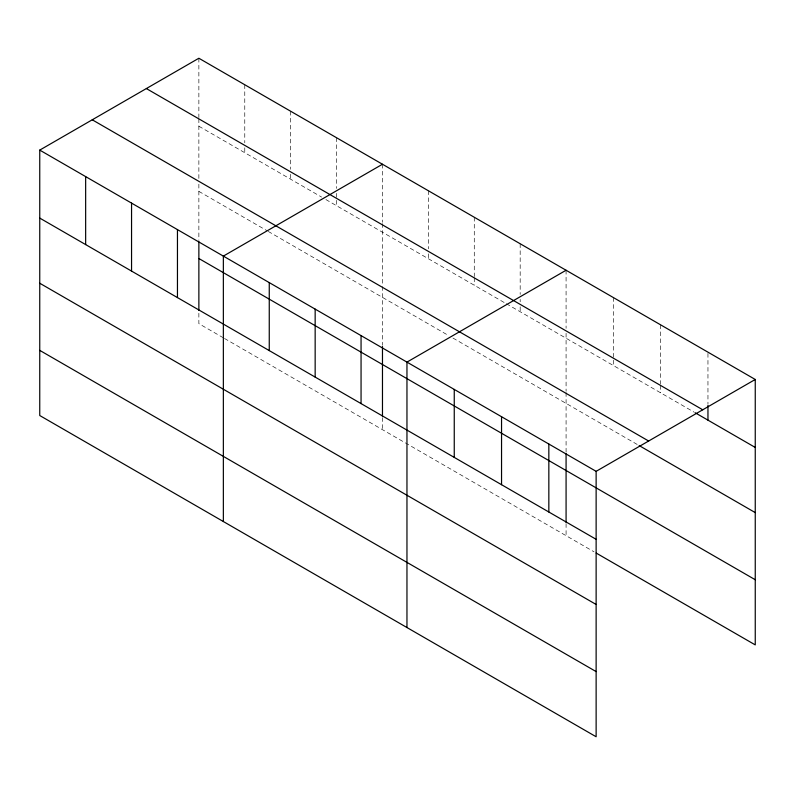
<?xml version="1.0" encoding="UTF-8"?>
<svg xmlns="http://www.w3.org/2000/svg" width="795" height="795" viewBox="0 0 795 795"><rect width="100%" height="100%" fill="white"/><g stroke="black" fill="none" stroke-linecap="round" stroke-linejoin="round"><path stroke-width="0.6" stroke-dasharray="3.98 2.98" d="M198.869 126.216L321.627 197.1M325.9 199.565L505.232 303.104M506.306 303.72L693.985 412.078M198.869 191.376L267.19 230.818M268.253 231.434L448.658 335.589M452.931 338.054L638.097 444.962M223.415 337.845L198.869 323.664L198.869 311.6M224.488 338.461L594.024 551.809M707.957 353.397L707.957 404.079M660.665 324.857L660.665 384.184M660.665 385.426L660.665 392.839M613.372 297.559L613.372 365.531M566.08 270.25L566.08 328.345M566.08 333.284L566.08 391.319M566.08 392.531L566.08 452.534M566.08 523.607L566.08 535.671M520.178 243.747L520.178 294.428M520.178 299.367L520.178 301.842M520.178 306.781L520.178 311.729M474.277 217.254L474.277 276.58M474.277 277.813L474.277 285.226M428.376 190.75L428.376 248.835M428.376 253.784L428.376 258.723M382.474 164.247L382.474 222.342M382.474 223.574L382.474 285.316M382.474 286.518L382.474 345.338M382.474 417.604L382.474 429.668M336.573 137.744L336.573 188.425M336.573 193.364L336.573 205.726M290.672 111.25L290.672 169.335M290.672 174.284L290.672 179.223M244.771 84.747L244.771 142.832M244.771 147.781L244.771 152.72M198.869 58.244L198.869 117.571M198.869 118.803L198.869 179.312M198.869 184.142L198.869 240.527"/><path stroke-width="1.19" d="M39.75 150.106L596.131 471.336L596.131 736.756L39.75 415.527L39.75 150.106L198.869 58.244L755.25 379.473L755.25 644.894L596.17 553.052M382.474 164.247L223.355 256.109L223.355 521.54M566.08 270.25L406.96 362.113L406.96 627.543M596.131 471.336L755.25 379.473M146.359 88.563L702.74 409.783M695.059 412.694L755.25 447.446M92.26 119.797L648.641 441.016M639.17 445.588L755.25 512.606M198.869 258.514L755.25 579.734M39.75 218.088L596.131 539.308M39.75 283.239L596.131 604.468M39.75 350.376L596.131 671.596M707.957 405.311L707.957 420.138M566.08 453.736L566.08 522.404M548.838 444.027L548.838 512.01M501.546 416.729L501.546 484.702M454.253 389.421L454.253 457.403M382.474 346.531L382.474 416.401M361.059 335.619L361.059 403.592M315.158 309.116L315.158 377.088M269.257 282.613L269.257 350.595M198.869 241.73L198.869 310.398M177.454 229.616L177.454 297.588M131.553 203.113L131.553 271.085M85.651 176.609L85.651 244.592"/></g></svg>
